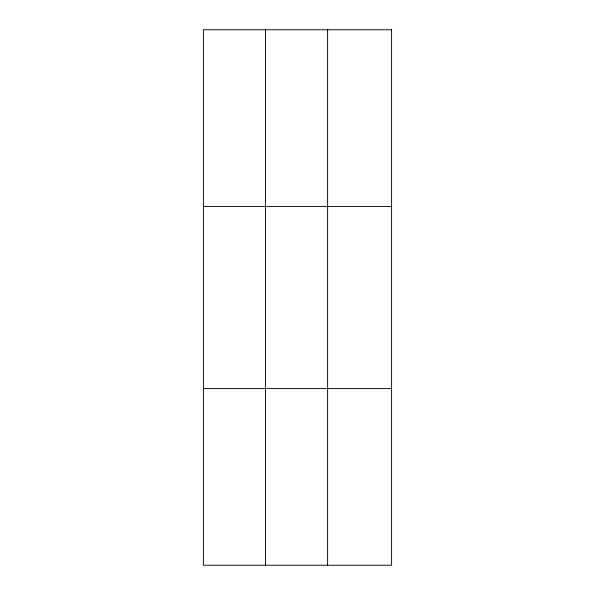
<?xml version="1.0" encoding="UTF-8"?>
<svg xmlns="http://www.w3.org/2000/svg" width="595" height="595" viewBox="0 0 595 595"><rect width="100%" height="100%" fill="white"/><g stroke="black" fill="none" stroke-linecap="round" stroke-linejoin="round"><path stroke-width="0.89" d="M203.401 206.465L391.599 206.465M203.401 388.535L391.599 388.535M327.614 29.75L327.614 565.25M265.504 29.75L265.504 565.25M391.599 29.75L203.401 29.75L203.401 565.25L391.599 565.25L391.599 29.75"/></g></svg>
